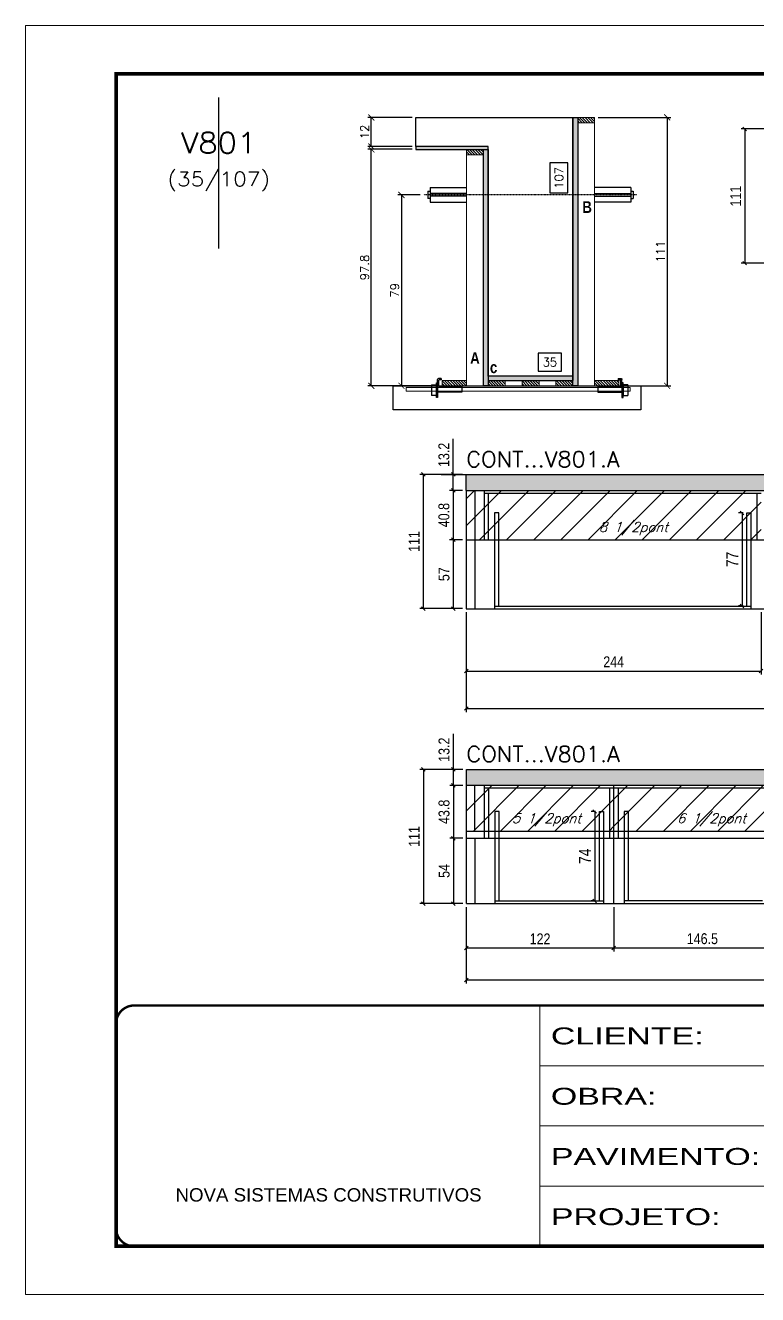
# Model space of a CAD drawing. Extents: x -20960 to -5926, y -2106 to 21915.
# Drawn here: x -10608 to -10003, y 19717 to 20767 of the extents above; entities that cross this region are included whole.
import ezdxf
from ezdxf.enums import TextEntityAlignment as Align

# ---------------------------------------------------------------- set-up
doc = ezdxf.new("R2010")
doc.units = 0
for name, pattern in [('CONTINUO', [0]), ('DASHED', [0.75, 0.5, -0.25]), ('HIDDEN', [0.375, 0.25, -0.125])]:
    doc.linetypes.add(name, pattern=pattern)
for name, color, linetype in [('barrote', 251, 'Continuous'), ('COTA', 241, 'Continuous'), ('Cota Seção (2x)', 4, 'Continuous'), ('detalhes', 4, 'Continuous'), ('Painéis', 200, 'Continuous'), ('presilha', 1, 'Continuous'), ('Reaproveitamento', 251, 'Continuous'), ('SARR_2.2x7', 40, 'Continuous'), ('SARR_3.5x7', 81, 'Continuous'), ('TENSOR', 3, 'Continuous'), ('texto', 7, 'Continuous'), ('Texto de Titulo', 7, 'Continuous'), ('Texto Qtd Sarr', 242, 'Continuous')]:
    doc.layers.add(name, color=color, linetype=linetype)
for name, color, linetype, lineweight in [('CONCRETO', 251, 'Continuous', 25), ('Folhas', 255, 'Continuous', 9), ('Hachura', 251, 'Continuous', 9), ('Madeira', 126, 'Continuous', 18), ('SARRAFO DE PRESSAO', 251, 'DASHED', 9), ('SCO-___-LAJ', 2, 'Continuous', 0), ('Texto Seção', 7, 'Continuous', 15)]:
    doc.layers.add(name, color=color, linetype=linetype, lineweight=lineweight)
doc.styles.add('ARIAL', font='arial.ttf')
doc.styles.add('COTA TECNICA', font='techl___.ttf', dxfattribs={"height": 10})
doc.styles.add('COTA TECNICA-50', font='techl___.ttf', dxfattribs={"height": 9})
doc.styles.add('REGUA-120', font='ROMANS.shx', dxfattribs={"height": 15})
doc.styles.add('Romans', font='romans.shx')
doc.styles.add('TECNICA', font='techb___.ttf', dxfattribs={"height": 10})
doc.styles.add('Tecnologia', font='')
doc.styles.get('Tecnologia').set_extended_font_data('Forgotten Futurist')
doc.dimstyles.new('COTA PAINEL-50', dxfattribs={"dimtxt": 9, "dimasz": 3, "dimexe": 3, "dimexo": 3, "dimgap": 3, "dimtad": 1, "dimdec": 1, "dimzin": 12, "dimdsep": 46, "dimtxsty": 'COTA TECNICA-50', "dimblk1": 'OBLIQUE', "dimblk2": 'OBLIQUE', "dimsah": 1, "dimcen": 0.9, "dimclrd": 4, "dimclre": 4, "dimclrt": 240, "dimadec": 1, "dimazin": 3, "dimtfac": 1, "dimtdec": 1, "dimtmove": 0, "dimatfit": 3, "dimfxl": 1, "dimtolj": 1, "dimtzin": 12, "dimarcsym": 0})
doc.dimstyles.new('Cota Seção (2x)', dxfattribs={"dimtxt": 7, "dimasz": 5, "dimexe": 3, "dimexo": 3, "dimgap": 2, "dimtad": 3, "dimdec": 1, "dimlfac": 0.5, "dimzin": 12, "dimdsep": 46, "dimtxsty": 'Romans', "dimblk": 'ARCHTICK', "dimcen": 0, "dimclrd": 4, "dimclre": 4, "dimclrt": 1, "dimadec": 1, "dimazin": 3, "dimtfac": 1, "dimtdec": 1, "dimtmove": 0, "dimatfit": 3, "dimldrblk": 'OBLIQUE', "dimfxl": 1, "dimtolj": 1, "dimtzin": 12, "dimarcsym": 0})
doc.dimstyles.new('Cota Seção interna', dxfattribs={"dimtxt": 7, "dimasz": 6, "dimexe": 0.18, "dimexo": 2, "dimgap": -4, "dimtad": 3, "dimdec": 1, "dimlfac": 0.5, "dimzin": 12, "dimdsep": 46, "dimtxsty": 'Romans', "dimblk": 'ARCHTICK', "dimcen": 0.09, "dimse1": 1, "dimse2": 1, "dimsd1": 1, "dimsd2": 1, "dimclrd": 180, "dimclre": 5, "dimclrt": 1, "dimadec": 0, "dimazin": 3, "dimtfac": 1, "dimtdec": 1, "dimtofl": 0, "dimtmove": 0, "dimatfit": 3, "dimldrblk": 'ARCHTICK', "dimfxl": 1, "dimtolj": 1, "dimtzin": 0, "dimarcsym": 0})
doc.dimstyles.new('PAINEL', dxfattribs={"dimtxt": 10, "dimasz": 3, "dimexe": 3, "dimexo": 3, "dimgap": 3, "dimtad": 1, "dimdec": 1, "dimzin": 12, "dimdsep": 46, "dimtxsty": 'COTA TECNICA', "dimblk1": 'OBLIQUE', "dimblk2": 'OBLIQUE', "dimsah": 1, "dimcen": 0.9, "dimclrd": 4, "dimclre": 4, "dimclrt": 240, "dimadec": 1, "dimazin": 3, "dimtfac": 1, "dimtdec": 1, "dimtmove": 0, "dimatfit": 3, "dimfxl": 1, "dimtolj": 1, "dimtzin": 12, "dimarcsym": 0})
pattern_1 = [(45, (-7119.516, -1589.344), (-11.22532, 11.22532), [])]
pattern_2 = [(50, (233.42, 0), (5.4655401, -0.4781726), [0.5715, -6.2865]), (355, (233.42, 0), (-1.0573026, 5.7317054), [0.4572, -5.0292175]), (100.451445, (233.8754, -0.04), (4.4082374, 5.2535326), [0.4857003, -5.3427073]), (46.1842, (233.42, 1.524), (8.1323712, -1.2612698), [0.85725, -9.42975]), (96.635558, (234.098, 1.419), (7.122124, 7.4227837), [0.7285507, -8.0140682]), (351.18415, (233.42, 1.524), (7.122124, 7.4227837), [0.685799, -7.543792]), (21, (234.182, 1.143), (4.5484317, -3.06795595), [0.5715, -6.2865]), (326, (234.182, 1.143), (1.8540609, 5.525639), [0.4572, -5.0292]), (71.451445, (234.561, 0.8873), (6.4024926, 2.4576831), [0.4857003, -5.3426981]), (37.5, (233.42, 0), (0.0926581, 2.53665117), [0, -4.96824, 0, -5.1054, 0, -5.04825]), (7.5, (233.42, 0), (2.00458988, 3.00541724), [0, -2.91084, 0, -4.85394, 0, -1.92405]), (327.5, (231.7207, 0), (4.06771786, -0.17186232), [0, -1.905, 0, -5.9436, 0, -7.8867]), (317.5, (230.9587, 0), (4.44387544, 0.76279473), [0, -2.4765, 0, -3.94716, 0, -5.6007])]

# ---------------------------------------------------------------- blocks, each defined once
blk = doc.blocks.new('9999999999')
at = {"color": 30, "linetype": 'CONTINUO'}
for p, q in [((98564.6, 34230.2), (98564.6, 34429.4)), ((98564.6, 34379.6), (99584, 34379.6)), ((98564.6, 34329.8), (99488, 34329.8)), ((98564.6, 34280), (99488, 34280))]:
    blk.add_line(p, q, dxfattribs=at)
at = {"color": 30, "linetype": 'CONTINUO', "const_width": 2}
blk.add_lwpolyline([(99584, 34230.2), (99584, 34414.4, 0.414214), (99569, 34429.4), (98229, 34429.4, 0.414214), (98214, 34414.4), (98214, 34245.2, 0.414214), (98229, 34230.2), (99584, 34230.2)], format="xyb", dxfattribs=at)
at = {"layer": 'Folhas'}
blk.add_lwpolyline([(98139, 34190.2), (99624, 34190.2), (99624, 35240.2), (98139, 35240.2)], close=True, dxfattribs=at)
at = {"layer": 'Folhas', "color": 30, "const_width": 3}
blk.add_lwpolyline([(98214, 34230.2), (99584, 34230.2), (99584, 35200.2), (98214, 35200.2)], close=True, dxfattribs=at)
at = {"color": 7, "linetype": 'Continuous', "ltscale": 5, "style": 'ARIAL'}
blk.add_text('NOVA SISTEMAS CONSTRUTIVOS', height=11.059, dxfattribs=at).set_placement((98263.2, 34267.2))
at = {"layer": 'Folhas', "color": 7, "style": 'Tecnologia', "width": 1.5}
for s, p in [('CLIENTE:', (98573.7, 34397.2)), ('OBRA:', (98573.7, 34347.3)), ('PAVIMENTO:', (98573.7, 34297.5)), ('PROJETO:', (98573.7, 34247.7))]:
    blk.add_text(s, height=14, dxfattribs=at).set_placement(p)
blk = doc.blocks.new('_Oblique')
at = {"color": 0, "linetype": 'ByBlock', "lineweight": -2}
blk.add_line((-0.5, -0.5), (0.5, 0.5), dxfattribs=at)
blk = doc.blocks.new('*D493')
at = {"layer": 'COTA', "color": 4, "lineweight": -2, "transparency": 16777216}
for p, q in [((-10243.8, 20281.3), (-10243.8, 20229.7)), ((-9999.8, 20281.3), (-9999.8, 20229.7)), ((-10243.8, 20232.7), (-9999.8, 20232.7))]:
    blk.add_line(p, q, dxfattribs=at)
at = {"layer": 'Defpoints', "color": 0, "transparency": 16777216}
for p in [(-10243.8, 20284.3), (-9999.8, 20284.3), (-9999.8, 20232.7)]:
    blk.add_point(p, dxfattribs=at)
at = {"layer": 'COTA', "color": 4, "lineweight": -2, "transparency": 16777216, "xscale": 3, "yscale": 3, "zscale": 3, "rotation": 180}
blk.add_blockref('_Oblique', (-10243.8, 20232.7), dxfattribs=at)
at = {"layer": 'COTA', "color": 4, "lineweight": -2, "transparency": 16777216, "xscale": 3, "yscale": 3, "zscale": 3}
blk.add_blockref('_Oblique', (-9999.8, 20232.7), dxfattribs=at)
at = {"layer": 'COTA', "color": 240, "transparency": 16777216, "insert": (-10121.8, 20240.3), "char_height": 9, "attachment_point": 5, "style": 'COTA TECNICA-50'}
blk.add_mtext('\\A1;244', dxfattribs=at)
blk = doc.blocks.new('*D497')
at = {"layer": 'COTA', "color": 4, "lineweight": -2, "transparency": 16777216}
for p, q in [((-10243.7, 20037.3), (-10243.7, 20000.6)), ((-10121.7, 20037.3), (-10121.7, 20000.6)), ((-10243.7, 20003.6), (-10121.7, 20003.6))]:
    blk.add_line(p, q, dxfattribs=at)
at = {"layer": 'Defpoints', "color": 0, "transparency": 16777216}
for p in [(-10243.7, 20040.3), (-10121.7, 20040.3), (-10121.7, 20003.6)]:
    blk.add_point(p, dxfattribs=at)
at = {"layer": 'COTA', "color": 4, "lineweight": -2, "transparency": 16777216, "xscale": 3, "yscale": 3, "zscale": 3, "rotation": 180}
blk.add_blockref('_Oblique', (-10243.7, 20003.6), dxfattribs=at)
at = {"layer": 'COTA', "color": 4, "lineweight": -2, "transparency": 16777216, "xscale": 3, "yscale": 3, "zscale": 3}
blk.add_blockref('_Oblique', (-10121.7, 20003.6), dxfattribs=at)
at = {"layer": 'COTA', "color": 240, "transparency": 16777216, "insert": (-10182.7, 20011.1), "char_height": 9, "attachment_point": 5, "style": 'COTA TECNICA-50'}
blk.add_mtext('\\A1;122', dxfattribs=at)
blk = doc.blocks.new('*D498')
at = {"layer": 'COTA', "color": 4, "lineweight": -2, "transparency": 16777216}
for p, q in [((-10121.7, 20037.3), (-10121.7, 20000.6)), ((-9975.2, 20037.3), (-9975.2, 20000.6)), ((-10121.7, 20003.6), (-9975.2, 20003.6))]:
    blk.add_line(p, q, dxfattribs=at)
at = {"layer": 'Defpoints', "color": 0, "transparency": 16777216}
for p in [(-10121.7, 20040.3), (-9975.2, 20040.3), (-9975.2, 20003.6)]:
    blk.add_point(p, dxfattribs=at)
at = {"layer": 'COTA', "color": 4, "lineweight": -2, "transparency": 16777216, "xscale": 3, "yscale": 3, "zscale": 3, "rotation": 180}
blk.add_blockref('_Oblique', (-10121.7, 20003.6), dxfattribs=at)
at = {"layer": 'COTA', "color": 4, "lineweight": -2, "transparency": 16777216, "xscale": 3, "yscale": 3, "zscale": 3}
blk.add_blockref('_Oblique', (-9975.2, 20003.6), dxfattribs=at)
at = {"layer": 'COTA', "color": 240, "transparency": 16777216, "insert": (-10048.4, 20011.2), "char_height": 9, "attachment_point": 5, "style": 'COTA TECNICA-50'}
blk.add_mtext('\\A1;146.5', dxfattribs=at)
blk = doc.blocks.new('titulo1')
at = {"layer": 'Defpoints', "color": 252, "linetype": 'HIDDEN', "ltscale": 2}
blk.add_line((0, 0), (0, 125), dxfattribs=at)
at = {"layer": 'Defpoints', "style": 'Romans', "oblique": 15}
blk.add_attdef('FOLHA', text='', height=10, dxfattribs=at).set_placement((0, 15.6), align=Align.MIDDLE_CENTER)
at = {"layer": 'Texto Qtd Sarr', "color": 3, "style": 'Romans', "oblique": 15}
for tag, height, p in [('TITULO', 17, (0, 71.4)), ('SEÇÃO', 12, (0, 41.5))]:
    blk.add_attdef(tag, text='', height=height, dxfattribs=at).set_placement(p, align=Align.MIDDLE_CENTER)
blk = doc.blocks.new('_ArchTick')
at = {"color": 0, "linetype": 'ByBlock', "const_width": 0.15}
blk.add_lwpolyline([(-0.5, -0.5), (0.5, 0.5)], dxfattribs=at)
blk = doc.blocks.new('*D501')
at = {"layer": 'COTA', "color": 4, "lineweight": -2, "transparency": 16777216}
for p, q in [((-10288.6, 20664.3), (-10325.3, 20664.3)), ((-10322.3, 20468.7), (-10322.3, 20664.3)), ((-10271, 20468.7), (-10325.3, 20468.7))]:
    blk.add_line(p, q, dxfattribs=at)
at = {"layer": 'Defpoints', "color": 0, "transparency": 16777216}
for p in [(-10322.3, 20664.3), (-10285.6, 20664.3), (-10268, 20468.7)]:
    blk.add_point(p, dxfattribs=at)
at = {"layer": 'COTA', "color": 4, "lineweight": -2, "transparency": 16777216, "xscale": 5, "yscale": 5, "zscale": 5}
for p, rotation in [((-10322.3, 20664.3), 90), ((-10322.3, 20468.7), 270)]:
    blk.add_blockref('_ArchTick', p, dxfattribs=dict(at, rotation=rotation))
at = {"layer": 'COTA', "color": 1, "transparency": 16777216, "insert": (-10327.8, 20566.5), "char_height": 7, "attachment_point": 5, "rotation": 90, "style": 'Romans'}
blk.add_mtext('\\A1;97.8', dxfattribs=at)
blk = doc.blocks.new('*D502')
at = {"layer": 'COTA', "color": 4, "lineweight": -2, "transparency": 16777216}
for p, q in [((-10288.6, 20690.7), (-10325.3, 20690.7)), ((-10322.3, 20666.7), (-10322.3, 20690.7)), ((-10288.6, 20666.7), (-10325.3, 20666.7))]:
    blk.add_line(p, q, dxfattribs=at)
at = {"layer": 'Defpoints', "color": 0, "transparency": 16777216}
for p in [(-10322.3, 20690.7), (-10285.6, 20690.7), (-10285.6, 20666.7)]:
    blk.add_point(p, dxfattribs=at)
at = {"layer": 'COTA', "color": 4, "lineweight": -2, "transparency": 16777216, "xscale": 5, "yscale": 5, "zscale": 5}
for p, rotation in [((-10322.3, 20690.7), 90), ((-10322.3, 20666.7), 270)]:
    blk.add_blockref('_ArchTick', p, dxfattribs=dict(at, rotation=rotation))
at = {"layer": 'COTA', "color": 1, "transparency": 16777216, "insert": (-10327.8, 20678.7), "char_height": 7, "attachment_point": 5, "rotation": 90, "style": 'Romans'}
blk.add_mtext('\\A1;12', dxfattribs=at)
blk = doc.blocks.new('*D503')
at = {"layer": 'Cota Seção (2x)', "color": 180, "lineweight": -2, "transparency": 16777216}
for p, q in [((-10159.6, 20653.2), (-10174.6, 20653.2)), ((-10174.6, 20653.2), (-10174.6, 20628.2)), ((-10159.6, 20628.2), (-10159.6, 20653.2)), ((-10174.6, 20628.2), (-10159.6, 20628.2))]:
    blk.add_line(p, q, dxfattribs=at)
at = {"layer": 'Defpoints', "color": 0, "transparency": 16777216}
for p in [(-10225.6, 20690.7), (-10155.6, 20690.7), (-10225.6, 20476.7)]:
    blk.add_point(p, dxfattribs=at)
at = {"layer": 'Cota Seção (2x)', "color": 1, "transparency": 16777216, "insert": (-10167.1, 20640.7), "char_height": 7, "attachment_point": 5, "rotation": 90, "style": 'Romans'}
blk.add_mtext('\\A1;107', dxfattribs=at)
blk = doc.blocks.new('PRESILHA METÁLICA 1')
at = {"layer": 'presilha'}
for p, q in [((7.5, 10.6), (7.5, 19.9)), ((12, 21), (8.6, 21)), ((9, 11.6), (9, 18.9)), ((12, 19.5), (9.6, 19.5)), ((12, 21), (12, 19.5)), ((0, 13), (6, 13)), ((0, 13), (0, 0)), ((6, 0), (0, 0)), ((6, 15.5), (7.5, 15.5)), ((6, -2.5), (6, 15.5)), ((6, 13), (6, 0)), ((7.5, 15.5), (7.5, -2.5)), ((37.5, 4.1), (7.5, 4.1)), ((37.5, 11), (9.6, 11)), ((37.5, 11), (37.5, 4.1)), ((7.5, -2.5), (6, -2.5))]:
    blk.add_line(p, q, dxfattribs=at)
for centre, radius, start, end in [((8.6, 19.9), 1.14, 90, 180), ((9.6, 18.9), 0.57, 90, 180), ((9.6, 11.6), 0.57, 180, 270)]:
    blk.add_arc(centre, radius, start, end, dxfattribs=at)
blk = doc.blocks.new('*D487')
at = {"layer": 'Cota Seção (2x)', "color": 180, "lineweight": -2, "transparency": 16777216}
for p, q in [((-10164.9, 20495.7), (-10184.2, 20495.7)), ((-10184.2, 20495.7), (-10184.2, 20480.7)), ((-10164.9, 20480.7), (-10164.9, 20495.7)), ((-10184.2, 20480.7), (-10164.9, 20480.7))]:
    blk.add_line(p, q, dxfattribs=at)
at = {"layer": 'Defpoints', "color": 0, "transparency": 16777216}
for p in [(-10225.6, 20476.7), (-10225.6, 20468.7), (-10155.6, 20468.7)]:
    blk.add_point(p, dxfattribs=at)
at = {"layer": 'Cota Seção (2x)', "color": 1, "transparency": 16777216, "insert": (-10174.6, 20488.2), "char_height": 7, "attachment_point": 5, "style": 'Romans'}
blk.add_mtext('\\A1;35', dxfattribs=at)
blk = doc.blocks.new('*D488')
at = {"layer": 'COTA', "color": 4, "lineweight": -2, "transparency": 16777216}
for p, q in [((-10134.6, 20690.7), (-10074.6, 20690.7)), ((-10077.6, 20690.7), (-10077.6, 20468.7)), ((-10134.6, 20468.7), (-10074.6, 20468.7))]:
    blk.add_line(p, q, dxfattribs=at)
at = {"layer": 'Defpoints', "color": 0, "transparency": 16777216}
for p in [(-10137.6, 20690.7), (-10137.6, 20468.7), (-10077.6, 20468.7)]:
    blk.add_point(p, dxfattribs=at)
at = {"layer": 'COTA', "color": 4, "lineweight": -2, "transparency": 16777216, "xscale": 5, "yscale": 5, "zscale": 5}
for p, rotation in [((-10077.6, 20690.7), 90), ((-10077.6, 20468.7), 270)]:
    blk.add_blockref('_ArchTick', p, dxfattribs=dict(at, rotation=rotation))
at = {"layer": 'COTA', "color": 1, "transparency": 16777216, "insert": (-10083.1, 20579.7), "char_height": 7, "attachment_point": 5, "rotation": 90, "style": 'Romans'}
blk.add_mtext('\\A1;111', dxfattribs=at)
blk = doc.blocks.new('*D489')
at = {"layer": 'COTA', "color": 4, "lineweight": -2, "transparency": 16777216}
for p, q in [((-10281.9, 20626.6), (-10300.4, 20626.6)), ((-10297.4, 20626.6), (-10297.4, 20468.7)), ((-10281.9, 20468.7), (-10300.4, 20468.7))]:
    blk.add_line(p, q, dxfattribs=at)
at = {"layer": 'Defpoints', "color": 0, "transparency": 16777216}
for p in [(-10278.9, 20626.6), (-10297.4, 20468.7), (-10278.9, 20468.7)]:
    blk.add_point(p, dxfattribs=at)
at = {"layer": 'COTA', "color": 4, "lineweight": -2, "transparency": 16777216, "xscale": 5, "yscale": 5, "zscale": 5}
for p, rotation in [((-10297.4, 20626.6), 90), ((-10297.4, 20468.7), 270)]:
    blk.add_blockref('_ArchTick', p, dxfattribs=dict(at, rotation=rotation))
at = {"layer": 'COTA', "color": 1, "transparency": 16777216, "insert": (-10302.9, 20547.6), "char_height": 7, "attachment_point": 5, "rotation": 90, "style": 'Romans'}
blk.add_mtext('\\A1;79', dxfattribs=at)
blk = doc.blocks.new('*D505')
at = {"layer": 'COTA', "color": 4, "lineweight": -2, "transparency": 16777216}
for p, q in [((-9980.8, 20681.1), (-10016.4, 20681.1)), ((-10013.4, 20681.1), (-10013.4, 20570.1)), ((-9980.8, 20570.1), (-10016.4, 20570.1))]:
    blk.add_line(p, q, dxfattribs=at)
at = {"layer": 'Defpoints', "color": 0, "transparency": 16777216}
for p in [(-9977.8, 20681.1), (-10013.4, 20570.1), (-9977.8, 20570.1)]:
    blk.add_point(p, dxfattribs=at)
at = {"layer": 'COTA', "color": 4, "lineweight": -2, "transparency": 16777216, "xscale": 3, "yscale": 3, "zscale": 3}
for p, rotation in [((-10013.4, 20681.1), 90), ((-10013.4, 20570.1), 270)]:
    blk.add_blockref('_Oblique', p, dxfattribs=dict(at, rotation=rotation))
at = {"layer": 'COTA', "color": 240, "transparency": 16777216, "insert": (-10020.9, 20625.6), "char_height": 9, "attachment_point": 5, "rotation": 90, "style": 'COTA TECNICA-50'}
blk.add_mtext('\\A1;111', dxfattribs=at)
blk = doc.blocks.new('*D506')
at = {"layer": 'COTA', "color": 4, "lineweight": -2, "transparency": 16777216}
for p, q in [((-10243.8, 20281.3), (-10243.8, 20198.7)), ((-9396.8, 20281.3), (-9396.8, 20198.7)), ((-10243.8, 20201.7), (-9396.8, 20201.7))]:
    blk.add_line(p, q, dxfattribs=at)
at = {"layer": 'Defpoints', "color": 0, "transparency": 16777216}
for p in [(-10243.8, 20284.3), (-9396.8, 20284.3), (-9396.8, 20201.7)]:
    blk.add_point(p, dxfattribs=at)
at = {"layer": 'COTA', "color": 4, "lineweight": -2, "transparency": 16777216, "xscale": 3, "yscale": 3, "zscale": 3, "rotation": 180}
blk.add_blockref('_Oblique', (-10243.8, 20201.7), dxfattribs=at)
at = {"layer": 'COTA', "color": 4, "lineweight": -2, "transparency": 16777216, "xscale": 3, "yscale": 3, "zscale": 3}
blk.add_blockref('_Oblique', (-9396.8, 20201.7), dxfattribs=at)
at = {"layer": 'COTA', "color": 240, "transparency": 16777216, "insert": (-9820.3, 20209.3), "char_height": 9, "attachment_point": 5, "style": 'COTA TECNICA-50'}
blk.add_mtext('\\A1;847', dxfattribs=at)
blk = doc.blocks.new('*D535')
at = {"layer": 'COTA', "color": 4, "lineweight": -2, "ltscale": 25, "transparency": 16777216}
for p, q in [((-10014.8, 20363.5), (-10018.6, 20363.5)), ((-10015.6, 20363.5), (-10015.6, 20286.5)), ((-10014.8, 20286.5), (-10018.6, 20286.5))]:
    blk.add_line(p, q, dxfattribs=at)
at = {"layer": 'Defpoints', "color": 0, "ltscale": 25, "transparency": 16777216}
for p in [(-10011.8, 20363.5), (-10015.6, 20286.5), (-10011.8, 20286.5)]:
    blk.add_point(p, dxfattribs=at)
at = {"layer": 'COTA', "color": 4, "lineweight": -2, "ltscale": 25, "transparency": 16777216, "xscale": 3, "yscale": 3, "zscale": 3}
for p, rotation in [((-10015.6, 20363.5), 90), ((-10015.6, 20286.5), 270)]:
    blk.add_blockref('_Oblique', p, dxfattribs=dict(at, rotation=rotation))
at = {"layer": 'COTA', "color": 240, "ltscale": 25, "transparency": 16777216, "insert": (-10023.7, 20325), "char_height": 10, "attachment_point": 5, "rotation": 90, "style": 'COTA TECNICA'}
blk.add_mtext('\\A1;77', dxfattribs=at)
blk = doc.blocks.new('*D510')
at = {"layer": 'COTA', "color": 4, "lineweight": -2, "transparency": 16777216}
for p, q in [((-10243.7, 20037.3), (-10243.7, 19974.1)), ((-9491.7, 20037.3), (-9491.7, 19974.1)), ((-10243.7, 19977.1), (-9491.7, 19977.1))]:
    blk.add_line(p, q, dxfattribs=at)
at = {"layer": 'Defpoints', "color": 0, "transparency": 16777216}
for p in [(-10243.7, 20040.3), (-9491.7, 20040.3), (-9491.7, 19977.1)]:
    blk.add_point(p, dxfattribs=at)
at = {"layer": 'COTA', "color": 4, "lineweight": -2, "transparency": 16777216, "xscale": 3, "yscale": 3, "zscale": 3, "rotation": 180}
blk.add_blockref('_Oblique', (-10243.7, 19977.1), dxfattribs=at)
at = {"layer": 'COTA', "color": 4, "lineweight": -2, "transparency": 16777216, "xscale": 3, "yscale": 3, "zscale": 3}
blk.add_blockref('_Oblique', (-9491.7, 19977.1), dxfattribs=at)
at = {"layer": 'COTA', "color": 240, "transparency": 16777216, "insert": (-9867.7, 19984.7), "char_height": 9, "attachment_point": 5, "style": 'COTA TECNICA-50'}
blk.add_mtext('\\A1;752', dxfattribs=at)
blk = doc.blocks.new('*D539')
at = {"layer": 'COTA', "color": 4, "lineweight": -2, "transparency": 16777216}
for p, q in [((-10254.4, 20151.3), (-10254.4, 20180.8)), ((-10246.7, 20151.3), (-10257.4, 20151.3)), ((-10254.4, 20138.1), (-10254.4, 20151.3)), ((-10246.7, 20138.1), (-10257.4, 20138.1))]:
    blk.add_line(p, q, dxfattribs=at)
at = {"layer": 'Defpoints', "color": 0, "transparency": 16777216}
for p in [(-10254.4, 20151.3), (-10243.7, 20151.3), (-10243.7, 20138.1)]:
    blk.add_point(p, dxfattribs=at)
at = {"layer": 'COTA', "color": 4, "lineweight": -2, "transparency": 16777216, "xscale": 3, "yscale": 3, "zscale": 3}
for p, rotation in [((-10254.4, 20151.3), 90), ((-10254.4, 20138.1), 270)]:
    blk.add_blockref('_Oblique', p, dxfattribs=dict(at, rotation=rotation))
at = {"layer": 'COTA', "color": 240, "transparency": 16777216, "insert": (-10262.1, 20167.6), "char_height": 9, "attachment_point": 5, "rotation": 90, "style": 'COTA TECNICA-50'}
blk.add_mtext('\\A1;13.2', dxfattribs=at)
blk = doc.blocks.new('*D511')
at = {"layer": 'COTA', "color": 4, "lineweight": -2, "transparency": 16777216}
for p, q in [((-10246.7, 20094.3), (-10257.4, 20094.3)), ((-10254.4, 20094.3), (-10254.4, 20040.3)), ((-10246.7, 20040.3), (-10257.4, 20040.3))]:
    blk.add_line(p, q, dxfattribs=at)
at = {"layer": 'Defpoints', "color": 0, "transparency": 16777216}
for p in [(-10243.7, 20094.3), (-10254.4, 20040.3), (-10243.7, 20040.3)]:
    blk.add_point(p, dxfattribs=at)
at = {"layer": 'COTA', "color": 4, "lineweight": -2, "transparency": 16777216, "xscale": 3, "yscale": 3, "zscale": 3}
for p, rotation in [((-10254.4, 20094.3), 90), ((-10254.4, 20040.3), 270)]:
    blk.add_blockref('_Oblique', p, dxfattribs=dict(at, rotation=rotation))
at = {"layer": 'COTA', "color": 240, "transparency": 16777216, "insert": (-10262, 20067.3), "char_height": 9, "attachment_point": 5, "rotation": 90, "style": 'COTA TECNICA-50'}
blk.add_mtext('\\A1;54', dxfattribs=at)
blk = doc.blocks.new('*D512')
at = {"layer": 'COTA', "color": 4, "lineweight": -2, "transparency": 16777216}
for p, q in [((-10246.7, 20151.3), (-10282.2, 20151.3)), ((-10279.2, 20151.3), (-10279.2, 20040.3)), ((-10246.7, 20040.3), (-10282.2, 20040.3))]:
    blk.add_line(p, q, dxfattribs=at)
at = {"layer": 'Defpoints', "color": 0, "transparency": 16777216}
for p in [(-10243.7, 20151.3), (-10279.2, 20040.3), (-10243.7, 20040.3)]:
    blk.add_point(p, dxfattribs=at)
at = {"layer": 'COTA', "color": 4, "lineweight": -2, "transparency": 16777216, "xscale": 3, "yscale": 3, "zscale": 3}
for p, rotation in [((-10279.2, 20151.3), 90), ((-10279.2, 20040.3), 270)]:
    blk.add_blockref('_Oblique', p, dxfattribs=dict(at, rotation=rotation))
at = {"layer": 'COTA', "color": 240, "transparency": 16777216, "insert": (-10286.8, 20095.8), "char_height": 9, "attachment_point": 5, "rotation": 90, "style": 'COTA TECNICA-50'}
blk.add_mtext('\\A1;111', dxfattribs=at)
blk = doc.blocks.new('*D513')
at = {"layer": 'COTA', "color": 4, "lineweight": -2, "transparency": 16777216}
for p, q in [((-10246.7, 20138.1), (-10257.4, 20138.1)), ((-10254.4, 20138.1), (-10254.4, 20094.3)), ((-10246.7, 20094.3), (-10257.4, 20094.3))]:
    blk.add_line(p, q, dxfattribs=at)
at = {"layer": 'Defpoints', "color": 0, "transparency": 16777216}
for p in [(-10243.7, 20138.1), (-10254.4, 20094.3), (-10243.7, 20094.3)]:
    blk.add_point(p, dxfattribs=at)
at = {"layer": 'COTA', "color": 4, "lineweight": -2, "transparency": 16777216, "xscale": 3, "yscale": 3, "zscale": 3}
for p, rotation in [((-10254.4, 20138.1), 90), ((-10254.4, 20094.3), 270)]:
    blk.add_blockref('_Oblique', p, dxfattribs=dict(at, rotation=rotation))
at = {"layer": 'COTA', "color": 240, "transparency": 16777216, "insert": (-10262.1, 20116.2), "char_height": 9, "attachment_point": 5, "rotation": 90, "style": 'COTA TECNICA-50'}
blk.add_mtext('\\A1;43.8', dxfattribs=at)
blk = doc.blocks.new('*D540')
at = {"layer": 'COTA', "color": 4, "lineweight": -2, "ltscale": 25, "transparency": 16777216}
for p, q in [((-10136.7, 20116.5), (-10140.5, 20116.5)), ((-10137.5, 20116.5), (-10137.5, 20042.5)), ((-10136.7, 20042.5), (-10140.5, 20042.5))]:
    blk.add_line(p, q, dxfattribs=at)
at = {"layer": 'Defpoints', "color": 0, "ltscale": 25, "transparency": 16777216}
for p in [(-10133.7, 20116.5), (-10137.5, 20042.5), (-10133.7, 20042.5)]:
    blk.add_point(p, dxfattribs=at)
at = {"layer": 'COTA', "color": 4, "lineweight": -2, "ltscale": 25, "transparency": 16777216, "xscale": 3, "yscale": 3, "zscale": 3}
for p, rotation in [((-10137.5, 20116.5), 90), ((-10137.5, 20042.5), 270)]:
    blk.add_blockref('_Oblique', p, dxfattribs=dict(at, rotation=rotation))
at = {"layer": 'COTA', "color": 240, "ltscale": 25, "transparency": 16777216, "insert": (-10145.6, 20079.5), "char_height": 10, "attachment_point": 5, "rotation": 90, "style": 'COTA TECNICA'}
blk.add_mtext('\\A1;74', dxfattribs=at)
blk = doc.blocks.new('*D518')
at = {"layer": 'COTA', "color": 4, "lineweight": -2, "transparency": 16777216}
for p, q in [((-10254.5, 20395.3), (-10254.5, 20424.7)), ((-10246.8, 20395.3), (-10257.5, 20395.3)), ((-10254.5, 20382.1), (-10254.5, 20395.3)), ((-10246.8, 20382.1), (-10257.5, 20382.1))]:
    blk.add_line(p, q, dxfattribs=at)
at = {"layer": 'Defpoints', "color": 0, "transparency": 16777216}
for p in [(-10254.5, 20395.3), (-10243.8, 20395.3), (-10243.8, 20382.1)]:
    blk.add_point(p, dxfattribs=at)
at = {"layer": 'COTA', "color": 4, "lineweight": -2, "transparency": 16777216, "xscale": 3, "yscale": 3, "zscale": 3}
for p, rotation in [((-10254.5, 20395.3), 90), ((-10254.5, 20382.1), 270)]:
    blk.add_blockref('_Oblique', p, dxfattribs=dict(at, rotation=rotation))
at = {"layer": 'COTA', "color": 240, "transparency": 16777216, "insert": (-10262.2, 20411.5), "char_height": 9, "attachment_point": 5, "rotation": 90, "style": 'COTA TECNICA-50'}
blk.add_mtext('\\A1;13.2', dxfattribs=at)
blk = doc.blocks.new('*D519')
at = {"layer": 'COTA', "color": 4, "lineweight": -2, "transparency": 16777216}
for p, q in [((-10246.8, 20341.3), (-10257.5, 20341.3)), ((-10254.5, 20341.3), (-10254.5, 20284.3)), ((-10246.8, 20284.3), (-10257.5, 20284.3))]:
    blk.add_line(p, q, dxfattribs=at)
at = {"layer": 'Defpoints', "color": 0, "transparency": 16777216}
for p in [(-10243.8, 20341.3), (-10254.5, 20284.3), (-10243.8, 20284.3)]:
    blk.add_point(p, dxfattribs=at)
at = {"layer": 'COTA', "color": 4, "lineweight": -2, "transparency": 16777216, "xscale": 3, "yscale": 3, "zscale": 3}
for p, rotation in [((-10254.5, 20341.3), 90), ((-10254.5, 20284.3), 270)]:
    blk.add_blockref('_Oblique', p, dxfattribs=dict(at, rotation=rotation))
at = {"layer": 'COTA', "color": 240, "transparency": 16777216, "insert": (-10262.1, 20312.8), "char_height": 9, "attachment_point": 5, "rotation": 90, "style": 'COTA TECNICA-50'}
blk.add_mtext('\\A1;57', dxfattribs=at)
blk = doc.blocks.new('*D520')
at = {"layer": 'COTA', "color": 4, "lineweight": -2, "transparency": 16777216}
for p, q in [((-10246.8, 20395.3), (-10282.3, 20395.3)), ((-10279.3, 20395.3), (-10279.3, 20284.3)), ((-10246.8, 20284.3), (-10282.3, 20284.3))]:
    blk.add_line(p, q, dxfattribs=at)
at = {"layer": 'Defpoints', "color": 0, "transparency": 16777216}
for p in [(-10243.8, 20395.3), (-10279.3, 20284.3), (-10243.8, 20284.3)]:
    blk.add_point(p, dxfattribs=at)
at = {"layer": 'COTA', "color": 4, "lineweight": -2, "transparency": 16777216, "xscale": 3, "yscale": 3, "zscale": 3}
for p, rotation in [((-10279.3, 20395.3), 90), ((-10279.3, 20284.3), 270)]:
    blk.add_blockref('_Oblique', p, dxfattribs=dict(at, rotation=rotation))
at = {"layer": 'COTA', "color": 240, "transparency": 16777216, "insert": (-10286.9, 20339.8), "char_height": 9, "attachment_point": 5, "rotation": 90, "style": 'COTA TECNICA-50'}
blk.add_mtext('\\A1;111', dxfattribs=at)
blk = doc.blocks.new('*D521')
at = {"layer": 'COTA', "color": 4, "lineweight": -2, "transparency": 16777216}
for p, q in [((-10246.8, 20382.1), (-10257.5, 20382.1)), ((-10254.5, 20382.1), (-10254.5, 20341.3)), ((-10246.8, 20341.3), (-10257.5, 20341.3))]:
    blk.add_line(p, q, dxfattribs=at)
at = {"layer": 'Defpoints', "color": 0, "transparency": 16777216}
for p in [(-10243.8, 20382.1), (-10254.5, 20341.3), (-10243.8, 20341.3)]:
    blk.add_point(p, dxfattribs=at)
at = {"layer": 'COTA', "color": 4, "lineweight": -2, "transparency": 16777216, "xscale": 3, "yscale": 3, "zscale": 3}
for p, rotation in [((-10254.5, 20382.1), 90), ((-10254.5, 20341.3), 270)]:
    blk.add_blockref('_Oblique', p, dxfattribs=dict(at, rotation=rotation))
at = {"layer": 'COTA', "color": 240, "transparency": 16777216, "insert": (-10262.2, 20361.7), "char_height": 9, "attachment_point": 5, "rotation": 90, "style": 'COTA TECNICA-50'}
blk.add_mtext('\\A1;40.8', dxfattribs=at)

msp = doc.modelspace()

# ---------------------------------------------------------------- hatches: boundary and pattern name
at = {"layer": 'COTA', "linetype": 'ByBlock'}
h = msp.add_hatch(dxfattribs=at)
h.set_pattern_fill('AR-CONC', color=256, scale=0.03)
h.set_pattern_definition(pattern_2)
h.paths.add_polyline_path([(-9396.76, 20395.26), (-10243.76, 20395.26), (-10243.76, 20382.06), (-9755.76, 20382.06), (-9633.76, 20382.06), (-9547.76, 20382.06), (-9444.76, 20382.06), (-9444.76, 20331.26), (-9396.76, 20331.26)])
h = msp.add_hatch(dxfattribs=at)
h.set_pattern_fill('AR-CONC', color=256, scale=0.03)
h.set_pattern_definition(pattern_2)
h.paths.add_polyline_path([(-9491.65, 20151.35), (-10243.65, 20151.35), (-10243.65, 20138.15), (-9732.65, 20138.15), (-9539.65, 20138.15), (-9539.65, 20087.34), (-9491.65, 20087.34)])
at = {"layer": 'Hachura'}
h = msp.add_hatch(color=256, dxfattribs=at)
h.dxf.hatch_style = 1
h.paths.add_polyline_path([(-10155.56, 20690.65), (-10151.56, 20690.65), (-10151.56, 20468.65), (-10155.56, 20468.65)])
h = msp.add_hatch(dxfattribs=at)
h.set_pattern_fill('ANSI31', color=256, scale=0.5, angle=270, style=0)
h.set_pattern_definition([(315, (12656.26, 12383.0088), (1.12253202, 1.12253202), [])])
h.paths.add_polyline_path([(-10137.56, 20686.25), (-10137.56, 20690.65), (-10151.56, 20690.65), (-10151.56, 20686.25)])
h = msp.add_hatch(color=256, dxfattribs=at)
h.dxf.hatch_style = 1
h.paths.add_polyline_path([(-10225.56, 20664.25), (-10225.56, 20666.65), (-10285.56, 20666.65), (-10285.56, 20664.25)])
h = msp.add_hatch(dxfattribs=at)
h.set_pattern_fill('ANSI31', color=256, scale=0.5, angle=270, style=0)
h.set_pattern_definition([(315, (12684.26, 12356.6088), (1.12253202, 1.12253202), [])])
h.paths.add_polyline_path([(-10229.56, 20659.85), (-10229.56, 20664.25), (-10243.56, 20664.25), (-10243.56, 20659.85)])
h = msp.add_hatch(color=256, dxfattribs=at)
h.dxf.hatch_style = 1
h.paths.add_polyline_path([(-10229.56, 20664.25), (-10225.56, 20664.25), (-10225.56, 20468.65), (-10229.56, 20468.65)])
h = msp.add_hatch(color=256, dxfattribs=at)
h.dxf.hatch_style = 1
h.paths.add_polyline_path([(-10155.56, 20473.05), (-10155.56, 20476.65), (-10225.56, 20476.65), (-10225.56, 20473.05)])
h = msp.add_hatch(dxfattribs=at)
h.set_pattern_fill('ANSI31', color=256, scale=0.5, angle=270, style=0)
h.set_pattern_definition([(315, (12684.26, 12239.0088), (1.12253202, 1.12253202), [])])
h.paths.add_polyline_path([(-10263.56, 20468.65), (-10263.56, 20473.05), (-10243.56, 20473.05), (-10243.56, 20468.65)])
h = msp.add_hatch(dxfattribs=at)
h.set_pattern_fill('ANSI31', color=256, scale=0.5, angle=270, style=0)
h.set_pattern_definition([(315, (12693.06, 12239.0088), (1.12253202, 1.12253202), [])])
h.paths.add_polyline_path([(-10225.56, 20468.65), (-10225.56, 20473.05), (-10211.56, 20473.05), (-10211.56, 20468.65)])
h = msp.add_hatch(dxfattribs=at)
h.set_pattern_fill('ANSI31', color=256, scale=0.5, angle=270, style=0)
h.set_pattern_definition([(315, (12721.059, 12239.0088), (1.12253202, 1.12253202), [])])
h.paths.add_polyline_path([(-10197.56, 20468.65), (-10197.56, 20473.05), (-10183.56, 20473.05), (-10183.56, 20468.65)])
h = msp.add_hatch(dxfattribs=at)
h.set_pattern_fill('ANSI31', color=256, scale=0.5, angle=270, style=0)
h.set_pattern_definition([(315, (12725.062, 12239.0088), (1.12253202, 1.12253202), [])])
h.paths.add_polyline_path([(-10155.56, 20468.65), (-10155.56, 20473.05), (-10169.56, 20473.05), (-10169.56, 20468.65)])
h = msp.add_hatch(dxfattribs=at)
h.set_pattern_fill('ANSI31', color=256, scale=0.5, angle=270, style=0)
h.set_pattern_definition([(315, (12622.26, 12239.0088), (1.12253202, 1.12253202), [])])
h.paths.add_polyline_path([(-10137.56, 20468.65), (-10137.56, 20473.05), (-10117.56, 20473.05), (-10117.56, 20468.65)])
at = {"layer": 'Reaproveitamento'}
h = msp.add_hatch(dxfattribs=at)
h.set_pattern_fill('ANSI31', color=256, scale=5)
h.set_pattern_definition([(45, (-5716.63, -1342.43), (-11.22532, 11.22532), [])])
h.paths.add_polyline_path([(-10243.76, 20382.06), (-10243.76, 20341.26), (-9999.76, 20341.26), (-9999.76, 20382.06)])
h = msp.add_hatch(dxfattribs=at)
h.set_pattern_fill('ANSI31', color=256, scale=5)
h.set_pattern_definition(pattern_1)
h.paths.add_polyline_path([(-10121.65, 20100.35), (-10121.65, 20138.15), (-10243.65, 20138.15), (-10243.65, 20100.35)])
h = msp.add_hatch(dxfattribs=at)
h.set_pattern_fill('ANSI31', color=256, scale=5)
h.set_pattern_definition(pattern_1)
h.paths.add_polyline_path([(-9975.15, 20100.35), (-9975.15, 20138.15), (-10121.65, 20138.15), (-10121.65, 20100.35)])

# ---------------------------------------------------------------- linework, layer by layer
at = {"ltscale": 3}
for p, q in [((-10273.56, 20632.62), (-10273.56, 20620.62)), ((-10273.56, 20632.62), (-10243.56, 20632.62)), ((-10107.56, 20632.62), (-10137.56, 20632.62)), ((-10107.56, 20632.62), (-10107.56, 20620.62)), ((-10275.56, 20629.62), (-10275.56, 20623.62)), ((-10275.56, 20629.62), (-10273.56, 20629.62)), ((-10273.56, 20623.62), (-10275.56, 20623.62)), ((-10243.56, 20627.62), (-10273.56, 20627.62)), ((-10243.56, 20625.62), (-10273.56, 20625.62)), ((-10137.56, 20627.62), (-10107.56, 20627.62)), ((-10137.56, 20625.62), (-10107.56, 20625.62)), ((-10107.56, 20629.62), (-10105.56, 20629.62)), ((-10107.56, 20623.62), (-10105.56, 20623.62)), ((-10105.56, 20629.62), (-10105.56, 20623.62)), ((-10273.56, 20620.62), (-10243.56, 20620.62)), ((-10107.56, 20620.62), (-10137.56, 20620.62))]:
    msp.add_line(p, q, dxfattribs=at)
at = {"layer": 'barrote'}
msp.add_lwpolyline([(-10099.2, 20448.65), (-10304.16, 20448.65), (-10304.16, 20468.65), (-10099.2, 20468.65)], close=True, dxfattribs=at)
at = {"layer": 'CONCRETO'}
msp.add_lwpolyline([(-10225.56, 20666.65), (-10285.56, 20666.65), (-10285.56, 20690.65), (-10155.56, 20690.65), (-10155.56, 20473.05), (-10155.56, 20473.05), (-10155.56, 20476.65), (-10225.56, 20476.65)], close=True, dxfattribs=at)
at = {"layer": 'COTA', "linetype": 'ByBlock'}
for p, q in [((-10264.51, 20395.26), (-9396.76, 20395.26)), ((-10243.76, 20382.06), (-10243.76, 20395.26)), ((-10243.65, 20138.15), (-10243.65, 20151.35)), ((-10243.65, 20151.35), (-9491.65, 20151.35))]:
    msp.add_line(p, q, dxfattribs=at)
at = {"layer": 'Madeira'}
for points in [[(-10137.56, 20686.25), (-10137.56, 20690.65), (-10151.56, 20690.65), (-10151.56, 20686.25)], [(-10137.56, 20690.65), (-10151.56, 20690.65), (-10151.56, 20468.65), (-10137.56, 20468.65)], [(-10229.56, 20659.85), (-10229.56, 20664.25), (-10243.56, 20664.25), (-10243.56, 20659.85)], [(-10229.56, 20664.25), (-10243.56, 20664.25), (-10243.56, 20468.65), (-10229.56, 20468.65)], [(-10263.56, 20468.65), (-10263.56, 20473.05), (-10243.56, 20473.05), (-10243.56, 20468.65)], [(-10225.56, 20468.65), (-10225.56, 20473.05), (-10211.56, 20473.05), (-10211.56, 20468.65)], [(-10197.56, 20468.65), (-10197.56, 20473.05), (-10183.56, 20473.05), (-10183.56, 20468.65)], [(-10155.56, 20468.65), (-10155.56, 20473.05), (-10169.56, 20473.05), (-10169.56, 20468.65)], [(-10137.56, 20468.65), (-10137.56, 20473.05), (-10117.56, 20473.05), (-10117.56, 20468.65)]]:
    msp.add_lwpolyline(points, close=True, dxfattribs=at)
at = {"layer": 'Painéis'}
for p, q in [((-10243.76, 20382.06), (-10243.76, 20284.26)), ((-10243.76, 20382.06), (-9755.76, 20382.06)), ((-10243.76, 20341.26), (-9633.76, 20341.26)), ((-10243.76, 20284.26), (-9633.76, 20284.26)), ((-10243.65, 20040.35), (-10243.65, 20138.15)), ((-10243.65, 20138.15), (-9732.65, 20138.15)), ((-10121.65, 20040.35), (-10121.65, 20138.15)), ((-10243.65, 20094.35), (-9732.65, 20094.35)), ((-10243.65, 20040.35), (-9491.65, 20040.35))]:
    msp.add_line(p, q, dxfattribs=at)
at = {"layer": 'Painéis', "ltscale": 25}
msp.add_line((-10243.65, 20100.35), (-9975.15, 20100.35), dxfattribs=at)
at = {"layer": 'Painéis'}
for points in [[(-10155.56, 20690.65), (-10151.56, 20690.65), (-10151.56, 20468.65), (-10155.56, 20468.65)], [(-10225.56, 20664.25), (-10225.56, 20666.65), (-10285.56, 20666.65), (-10285.56, 20664.25)], [(-10229.56, 20664.25), (-10225.56, 20664.25), (-10225.56, 20468.65), (-10229.56, 20468.65)], [(-10155.56, 20473.05), (-10155.56, 20476.65), (-10225.56, 20476.65), (-10225.56, 20473.05)]]:
    msp.add_lwpolyline(points, close=True, dxfattribs=at)
at = {"layer": 'SARR_2.2x7', "linetype": 'Continuous'}
for p, q in [((-10236.76, 20382.06), (-10236.76, 20341.26)), ((-10228.76, 20379.86), (-9999.76, 20379.86)), ((-10236.76, 20341.26), (-10236.76, 20284.26)), ((-10236.65, 20100.35), (-10236.65, 20138.15)), ((-10228.65, 20135.95), (-10121.65, 20135.95)), ((-10121.65, 20135.95), (-9990.17, 20135.95)), ((-10236.65, 20094.35), (-10236.65, 20040.35))]:
    msp.add_line(p, q, dxfattribs=at)
at = {"layer": 'SARR_2.2x7', "linetype": 'Continuous', "ltscale": 50}
for p, q in [((-10220.26, 20286.46), (-10008.26, 20286.46)), ((-10220.15, 20042.55), (-10130.15, 20042.55)), ((-9998.65, 20042.55), (-10113.15, 20042.55))]:
    msp.add_line(p, q, dxfattribs=at)
at = {"layer": 'SARR_3.5x7'}
for p, q in [((-10228.76, 20341.26), (-10228.76, 20382.06)), ((-10225.26, 20341.26), (-10225.26, 20379.86)), ((-10003.26, 20379.86), (-10003.26, 20341.26)), ((-10228.65, 20094.35), (-10228.65, 20138.15)), ((-10225.15, 20094.35), (-10225.15, 20135.95)), ((-10125.15, 20135.95), (-10125.15, 20094.35)), ((-10118.12, 20135.95), (-10118.12, 20094.35))]:
    msp.add_line(p, q, dxfattribs=at)
for points in [[(-10216.76, 20286.46), (-10216.76, 20363.46), (-10220.26, 20363.46), (-10220.26, 20284.26)], [(-10011.76, 20286.46), (-10011.76, 20363.46), (-10008.26, 20363.46), (-10008.26, 20284.26)], [(-10216.65, 20042.55), (-10216.65, 20116.55), (-10220.15, 20116.55), (-10220.15, 20040.35)], [(-10133.65, 20042.55), (-10133.65, 20116.55), (-10130.15, 20116.55), (-10130.15, 20040.35)], [(-10109.65, 20042.55), (-10109.65, 20116.55), (-10113.15, 20116.55), (-10113.15, 20040.35)]]:
    msp.add_lwpolyline(points, dxfattribs=at)
at = {"layer": 'SCO-___-LAJ', "color": 1}
msp.add_lwpolyline([(-10108.2, 20467.32), (-10293.5, 20467.32), (-10293.5, 20464.12), (-10108.2, 20464.12)], close=True, dxfattribs=at)
at = {"layer": 'TENSOR', "linetype": 'HIDDEN', "ltscale": 0.5}
msp.add_line((-10102.56, 20626.62), (-10278.86, 20626.62), dxfattribs=at)

# ---------------------------------------------------------------- block references
at = {"layer": 'presilha', "yscale": 0.6666666666666666, "zscale": 0.6666666666666666}
for p, xscale in [((-10272.43, 20460.69), 0.6666666666666666), ((-10109.98, 20460.69), -0.6666666666666666)]:
    msp.add_blockref('PRESILHA METÁLICA 1', p, dxfattribs=dict(at, xscale=xscale))
at = {"layer": 'SARRAFO DE PRESSAO', "color": 6, "linetype": 'ByBlock'}
msp.add_blockref('9999999999', (-108747.48, -14473.39), dxfattribs=at)
at = {"layer": 'Texto Seção'}
ref = msp.add_blockref('titulo1', (-10448.56, 20582.17), dxfattribs=at)
ref.add_attrib('TITULO', 'V801', dxfattribs={"layer": 'Texto de Titulo', "color": 7, "height": 17, "style": 'Romans', "width": 1.1}).set_placement((-10448.56, 20669.67), align=Align.MIDDLE_CENTER)
ref.add_attrib('SEÇÃO', '(35/107)', dxfattribs={"layer": 'Texto de Titulo', "color": 7, "height": 12, "style": 'Romans', "width": 1.1}).set_placement((-10448.56, 20639.67), align=Align.MIDDLE_CENTER)

# ---------------------------------------------------------------- texts
at = {"layer": 'detalhes', "style": 'TECNICA'}
for s, p in [('B', (-10147.73, 20611.68)), ('A', (-10240.56, 20486.84)), ('c', (-10224.18, 20479.15))]:
    msp.add_text(s, height=9.6, dxfattribs=at).set_placement(p)
at = {"layer": 'texto', "color": 2, "char_height": 8, "attachment_point": 5, "style": 'Romans'}
for s, insert in [('{\\Q19;\\C256;8 1/2pont}', (-10105.46, 20350.54)), ('{\\Q19;\\C256;5 1/2pont}', (-10177.3, 20109.62)), ('{\\Q19;\\C256;6 1/2pont}', (-10040.83, 20109.62))]:
    msp.add_mtext(s, dxfattribs=dict(at, insert=insert))
at = {"layer": 'Texto Seção', "style": 'REGUA-120', "width": 1.05}
for p in [(-10243.76, 20401.42), (-10243.65, 20157.5)]:
    msp.add_text('CONT...V801.A', height=13, dxfattribs=at).set_placement(p)

# ---------------------------------------------------------------- dimensions: what is measured, and where the dimension line sits
at = {"layer": 'COTA'}
for base, p1, p2, dimstyle, picture, middle in [((-10322.28, 20690.65), (-10285.56, 20666.65), (-10285.56, 20690.65), 'Cota Seção (2x)', '*D502', (-10327.78, 20678.65)), ((-10077.59, 20468.65), (-10137.56, 20690.65), (-10137.56, 20468.65), 'Cota Seção (2x)', '*D488', (-10083.09, 20579.65)), ((-10013.39, 20570.1), (-9977.83, 20681.1), (-9977.83, 20570.1), 'COTA PAINEL-50', '*D505', (-10020.94, 20625.6)), ((-10322.28, 20664.25), (-10267.96, 20468.65), (-10285.56, 20664.25), 'Cota Seção (2x)', '*D501', (-10327.78, 20566.45)), ((-10297.42, 20468.65), (-10278.86, 20626.62), (-10278.86, 20468.65), 'Cota Seção (2x)', '*D489', (-10302.92, 20547.64)), ((-10254.54, 20395.26), (-10243.76, 20382.06), (-10243.76, 20395.26), 'COTA PAINEL-50', '*D518', (-10262.24, 20411.49)), ((-10279.33, 20284.26), (-10243.76, 20395.26), (-10243.76, 20284.26), 'COTA PAINEL-50', '*D520', (-10286.88, 20339.76)), ((-10254.54, 20341.26), (-10243.76, 20382.06), (-10243.76, 20341.26), 'COTA PAINEL-50', '*D521', (-10262.15, 20361.66)), ((-10254.54, 20284.26), (-10243.76, 20341.26), (-10243.76, 20284.26), 'COTA PAINEL-50', '*D519', (-10262.14, 20312.76)), ((-10254.43, 20151.35), (-10243.65, 20138.15), (-10243.65, 20151.35), 'COTA PAINEL-50', '*D539', (-10262.12, 20167.58)), ((-10279.21, 20040.35), (-10243.65, 20151.35), (-10243.65, 20040.35), 'COTA PAINEL-50', '*D512', (-10286.77, 20095.85)), ((-10254.43, 20094.35), (-10243.65, 20138.15), (-10243.65, 20094.35), 'COTA PAINEL-50', '*D513', (-10262.14, 20116.25)), ((-10254.43, 20040.35), (-10243.65, 20094.35), (-10243.65, 20040.35), 'COTA PAINEL-50', '*D511', (-10262.03, 20067.35))]:
    dim = msp.add_linear_dim(base=base, p1=p1, p2=p2, angle=90, dimstyle=dimstyle, dxfattribs=at)
    dim.commit()
    dim.dimension.update_dxf_attribs({"geometry": picture, "text_midpoint": middle})
at = {"layer": 'COTA', "ltscale": 25}
for base, p1, p2, picture, middle in [((-10015.59, 20286.46), (-10011.76, 20363.46), (-10011.76, 20286.46), '*D535', (-10023.66, 20324.96)), ((-10137.48, 20042.55), (-10133.65, 20116.55), (-10133.65, 20042.55), '*D540', (-10145.55, 20079.55))]:
    dim = msp.add_linear_dim(base=base, p1=p1, p2=p2, angle=90, dimstyle='PAINEL', dxfattribs=at)
    dim.commit()
    dim.dimension.update_dxf_attribs({"geometry": picture, "text_midpoint": middle})
at = {"layer": 'COTA'}
for base, p1, p2, picture, middle in [((-9999.76, 20232.7), (-10243.76, 20284.26), (-9999.76, 20284.26), '*D493', (-10121.76, 20240.26)), ((-10121.65, 20003.59), (-10243.65, 20040.35), (-10121.65, 20040.35), '*D497', (-10182.65, 20011.14)), ((-9975.15, 20003.59), (-10121.65, 20040.35), (-9975.15, 20040.35), '*D498', (-10048.4, 20011.19))]:
    dim = msp.add_linear_dim(base=base, p1=p1, p2=p2, dimstyle='COTA PAINEL-50', override={"dimtmove": 1}, dxfattribs=at)
    dim.commit()
    dim.dimension.update_dxf_attribs({"geometry": picture, "text_midpoint": middle})
for base, p1, p2, picture, middle in [((-9396.76, 20201.67), (-10243.76, 20284.26), (-9396.76, 20284.26), '*D506', (-9820.26, 20209.26)), ((-9491.65, 19977.14), (-10243.65, 20040.35), (-9491.65, 20040.34), '*D510', (-9867.65, 19984.74))]:
    dim = msp.add_linear_dim(base=base, p1=p1, p2=p2, dimstyle='COTA PAINEL-50', dxfattribs=at)
    dim.commit()
    dim.dimension.update_dxf_attribs({"geometry": picture, "text_midpoint": middle})
at = {"layer": 'Cota Seção (2x)'}
for base, p1, p2, angle, picture, middle in [((-10155.56, 20690.65), (-10225.56, 20476.65), (-10225.56, 20690.65), 90, '*D503', (-10155.56, 20640.65)), ((-10225.56, 20476.65), (-10155.56, 20468.65), (-10225.56, 20468.65), 180, '*D487', (-10174.56, 20476.65))]:
    dim = msp.add_linear_dim(base=base, p1=p1, p2=p2, angle=angle, dimstyle='Cota Seção interna', dxfattribs=at)
    dim.commit()
    dim.dimension.update_dxf_attribs({"geometry": picture, "text_midpoint": middle, "dimtype": 160})

doc.saveas('drawing.dxf')
